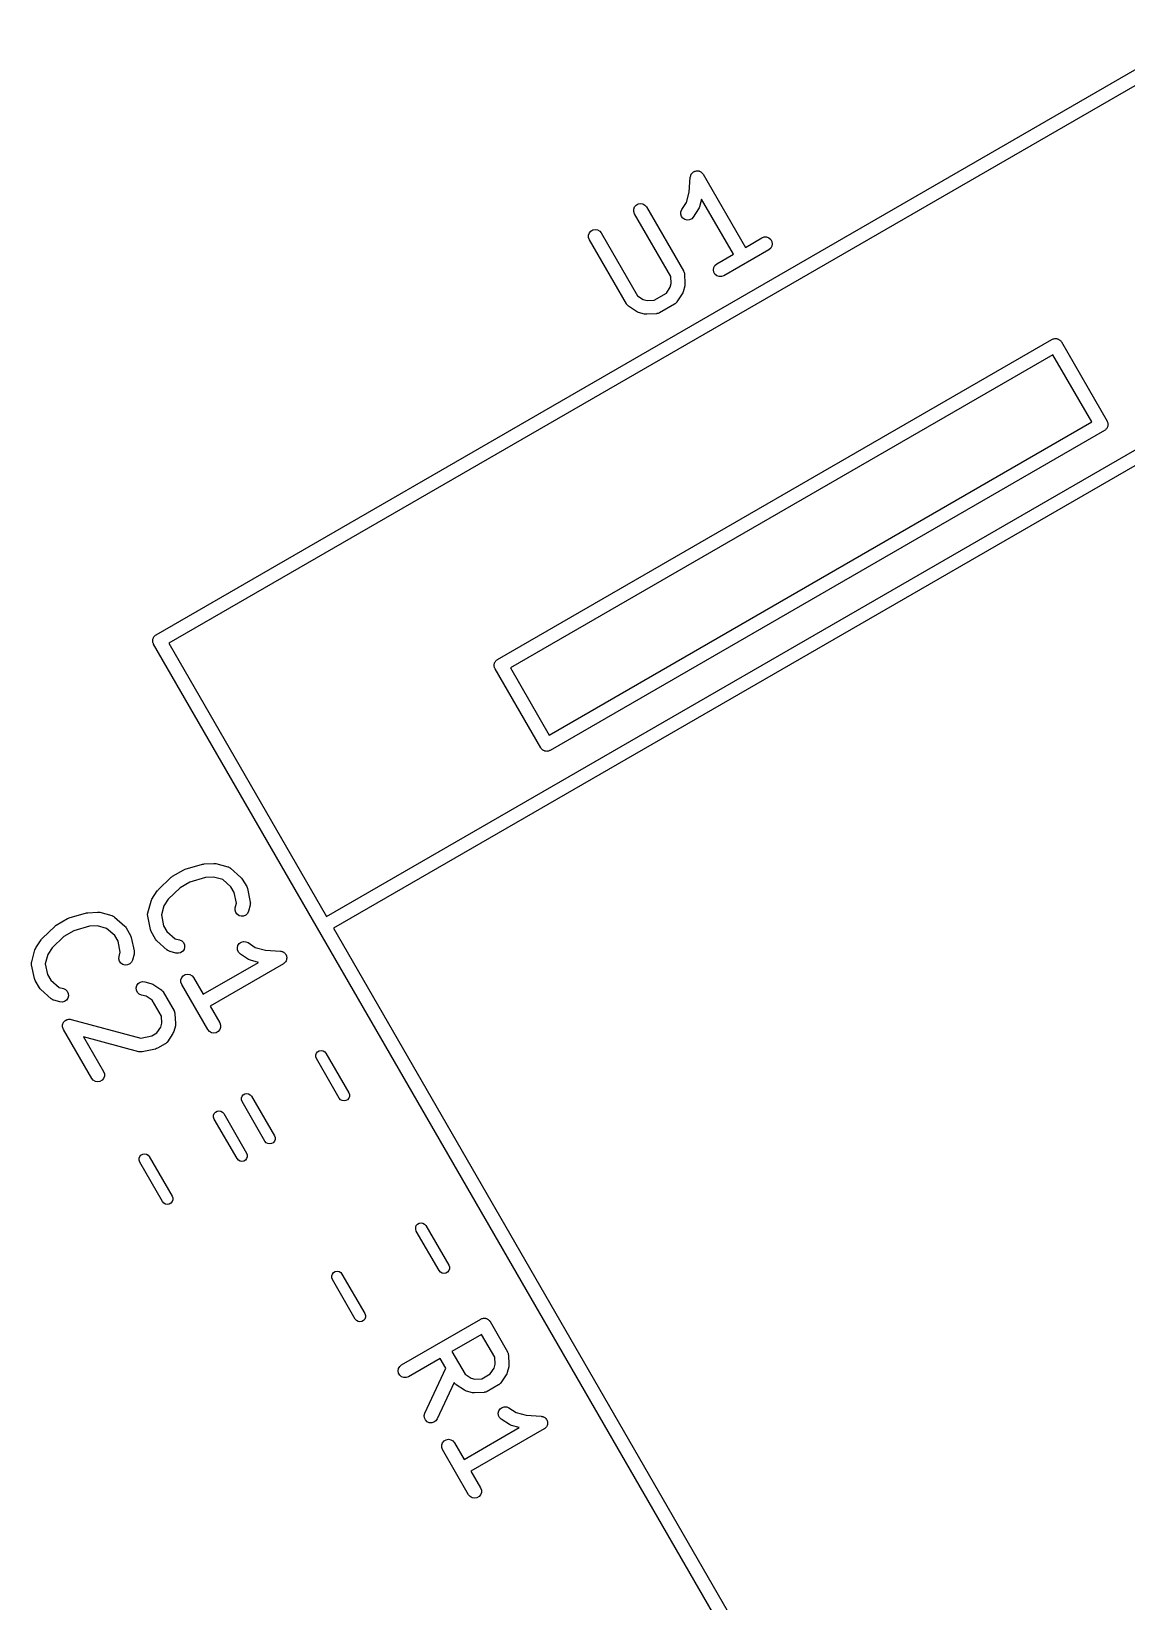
# Model space of a CAD drawing. Extents: x 83.4 to 168.1, y -157.3 to -85.4.
# Drawn here: x 114.28 to 126.26, y -102.57 to -85.39 of the extents above; entities that cross this region are included whole.
import ezdxf

# ---------------------------------------------------------------- set-up
doc = ezdxf.new("R2010")
doc.units = 0
doc.header["$MEASUREMENT"] = 0
doc.layers.add('BLACK', color=7, linetype='CONTINUOUS')

msp = doc.modelspace()

# ---------------------------------------------------------------- linework, layer by layer
at = {"layer": 'Black'}
for p, q in [((115.647, -91.9947), (127.079, -85.3947)), ((127.089, -85.5621), (115.787, -92.0871)), ((121.478, -87.1532), (121.489, -86.9893)), ((121.489, -86.9893), (121.49, -86.9852)), ((121.49, -86.9811), (121.493, -86.9727)), ((121.49, -86.9852), (121.49, -86.9811)), ((121.493, -86.9727), (121.495, -86.964)), ((121.495, -86.964), (121.497, -86.9605)), ((121.497, -86.9605), (121.499, -86.9566)), ((121.499, -86.9566), (121.504, -86.9497)), ((121.504, -86.9497), (121.509, -86.9423)), ((121.509, -86.9423), (121.513, -86.9398)), ((121.513, -86.9398), (121.515, -86.9366)), ((121.515, -86.9366), (121.523, -86.9322)), ((121.523, -86.9322), (121.53, -86.9269)), ((121.53, -86.9269), (121.534, -86.9257)), ((121.534, -86.9257), (121.538, -86.9236)), ((121.538, -86.9236), (121.547, -86.9221)), ((121.547, -86.9221), (121.555, -86.9195)), ((121.555, -86.9195), (121.559, -86.9198)), ((121.559, -86.9198), (121.564, -86.9191)), ((121.564, -86.9191), (121.572, -86.9206)), ((121.572, -86.9206), (121.581, -86.9212)), ((121.581, -86.9212), (121.585, -86.9229)), ((121.585, -86.9229), (121.589, -86.9236)), ((121.589, -86.9236), (121.597, -86.9281)), ((121.597, -86.9281), (121.605, -86.9317)), ((121.605, -86.9317), (121.608, -86.9346)), ((121.608, -86.9346), (121.612, -86.9366)), ((121.612, -86.9366), (121.617, -86.9435)), ((121.617, -86.9435), (121.624, -86.9497)), ((121.624, -86.9497), (121.626, -86.9534)), ((121.626, -86.9534), (121.628, -86.9566)), ((121.628, -86.9566), (122.091, -87.7577)), ((121.448, -87.2644), (121.478, -87.1532)), ((121.613, -87.2296), (121.59, -87.3149)), ((121.961, -87.8327), (121.613, -87.2296)), ((120.871, -87.3382), (120.88, -87.3137)), ((120.871, -87.3643), (120.871, -87.3382)), ((120.88, -87.3887), (120.871, -87.3643)), ((120.88, -87.3137), (120.897, -87.2938)), ((121.276, -88.0745), (120.88, -87.3887)), ((120.897, -87.2938), (120.919, -87.2808)), ((120.919, -87.2808), (120.945, -87.2762)), ((120.945, -87.2762), (120.971, -87.2808)), ((120.971, -87.2808), (120.993, -87.2938)), ((120.993, -87.2938), (121.01, -87.3137)), ((121.01, -87.3137), (121.415, -88.0148)), ((121.384, -87.393), (121.386, -87.367)), ((121.392, -87.4179), (121.384, -87.393)), ((121.386, -87.367), (121.396, -87.3431)), ((121.396, -87.3431), (121.448, -87.2644)), ((121.58, -87.3368), (121.522, -87.4257)), ((121.585, -87.3258), (121.58, -87.3368)), ((121.59, -87.3149), (121.585, -87.3258)), ((120.385, -87.5994), (120.402, -87.5795)), ((120.402, -87.5795), (120.424, -87.5665)), ((120.424, -87.5665), (120.45, -87.5619)), ((120.45, -87.5619), (120.476, -87.5665)), ((120.476, -87.5665), (120.498, -87.5795)), ((120.498, -87.5795), (120.515, -87.5994)), ((121.407, -87.4388), (121.392, -87.4179)), ((121.429, -87.4532), (121.407, -87.4388)), ((121.454, -87.4592), (121.429, -87.4532)), ((121.48, -87.4563), (121.454, -87.4592)), ((121.504, -87.4446), (121.48, -87.4563)), ((121.522, -87.4257), (121.504, -87.4446)), ((120.376, -87.6239), (120.385, -87.5994)), ((120.376, -87.65), (120.376, -87.6239)), ((120.385, -87.6744), (120.376, -87.65)), ((120.79, -88.3755), (120.385, -87.6744)), ((120.515, -87.5994), (120.911, -88.2852)), ((122.091, -87.7577), (122.273, -87.6523)), ((122.273, -87.6523), (122.298, -87.6434)), ((122.298, -87.6434), (122.324, -87.6434)), ((122.324, -87.6434), (122.348, -87.6523)), ((122.348, -87.6523), (122.368, -87.669)), ((122.368, -87.669), (122.381, -87.6916)), ((122.381, -87.7429), (122.368, -87.7655)), ((122.381, -87.6916), (122.386, -87.7173)), ((122.386, -87.7173), (122.381, -87.7429)), ((121.779, -87.938), (121.961, -87.8327)), ((122.348, -87.7822), (121.854, -88.0679)), ((122.368, -87.7655), (122.348, -87.7822)), ((121.28, -88.1509), (121.276, -88.0745)), ((121.415, -88.0148), (121.416, -88.0189)), ((121.416, -88.0189), (121.419, -88.0225)), ((121.419, -88.0225), (121.421, -88.031)), ((121.421, -88.031), (121.424, -88.0393)), ((121.424, -88.0393), (121.424, -88.0436)), ((121.424, -88.0436), (121.425, -88.0478)), ((121.425, -88.0478), (121.431, -88.1541)), ((121.741, -88.003), (121.746, -87.9773)), ((121.746, -88.0286), (121.741, -88.003)), ((121.746, -87.9773), (121.759, -87.9548)), ((121.759, -88.0512), (121.746, -88.0286)), ((121.759, -87.9548), (121.779, -87.938)), ((121.779, -88.0679), (121.759, -88.0512)), ((121.803, -88.0768), (121.779, -88.0679)), ((121.829, -88.0768), (121.803, -88.0768)), ((121.854, -88.0679), (121.829, -88.0768)), ((121.093, -88.3339), (121.227, -88.2564)), ((121.227, -88.2564), (121.269, -88.1925)), ((121.269, -88.1925), (121.28, -88.1509)), ((121.401, -88.265), (121.343, -88.3538)), ((121.406, -88.2539), (121.401, -88.265)), ((121.411, -88.243), (121.406, -88.2539)), ((121.429, -88.178), (121.411, -88.243)), ((121.43, -88.166), (121.429, -88.178)), ((121.431, -88.1541), (121.43, -88.166)), ((120.793, -88.3788), (120.79, -88.3755)), ((120.795, -88.3827), (120.793, -88.3788)), ((120.801, -88.3887), (120.795, -88.3827)), ((120.807, -88.3955), (120.801, -88.3887)), ((120.81, -88.3976), (120.807, -88.3955)), ((120.813, -88.4006), (120.81, -88.3976)), ((120.902, -88.4593), (120.813, -88.4006)), ((120.911, -88.2852), (120.975, -88.3274)), ((120.975, -88.3274), (121.016, -88.3385)), ((121.016, -88.3385), (121.093, -88.3339)), ((121.317, -88.3774), (121.153, -88.4727)), ((121.321, -88.3747), (121.317, -88.3774)), ((121.325, -88.3727), (121.321, -88.3747)), ((121.331, -88.3664), (121.325, -88.3727)), ((121.337, -88.3607), (121.331, -88.3664)), ((121.34, -88.357), (121.337, -88.3607)), ((121.343, -88.3538), (121.34, -88.357)), ((117.512, -95.0749), (128.814, -88.5499)), ((120.913, -88.4641), (120.902, -88.4593)), ((120.924, -88.4691), (120.913, -88.4641)), ((120.989, -88.4866), (120.924, -88.4691)), ((121.001, -88.4876), (120.989, -88.4866)), ((121.013, -88.489), (121.001, -88.4876)), ((121.12, -88.4826), (121.013, -88.489)), ((121.124, -88.4816), (121.12, -88.4826)), ((121.128, -88.4816), (121.124, -88.4816)), ((121.136, -88.4786), (121.128, -88.4816)), ((121.145, -88.4765), (121.136, -88.4786)), ((121.148, -88.4742), (121.145, -88.4765)), ((121.153, -88.4727), (121.148, -88.4742)), ((128.889, -88.6798), (117.587, -95.2048)), ((119.382, -92.2634), (125.444, -88.7634)), ((125.444, -88.7634), (125.45, -88.7611)), ((125.45, -88.7611), (125.456, -88.7578)), ((125.456, -88.7578), (125.463, -88.7567)), ((125.463, -88.7567), (125.475, -88.7545)), ((125.475, -88.7545), (125.482, -88.7533)), ((125.482, -88.7533), (125.488, -88.7545)), ((125.488, -88.7545), (125.495, -88.7545)), ((125.495, -88.7545), (125.501, -88.7567)), ((125.501, -88.7567), (125.507, -88.7578)), ((125.507, -88.7578), (125.513, -88.7611)), ((125.513, -88.7611), (125.519, -88.7634)), ((125.519, -88.7634), (125.524, -88.7676)), ((125.524, -88.7676), (125.53, -88.7709)), ((125.53, -88.7709), (125.534, -88.7759)), ((125.534, -88.7759), (125.539, -88.7801)), ((125.539, -88.7801), (125.543, -88.7858)), ((125.543, -88.7858), (125.547, -88.7908)), ((125.547, -88.7908), (126.047, -89.6568)), ((125.454, -88.9308), (119.522, -92.3558)), ((125.879, -89.6669), (125.454, -88.9308)), ((119.947, -93.0919), (125.879, -89.6669)), ((126.019, -89.7593), (119.957, -93.2593)), ((126.024, -89.7551), (126.019, -89.7593)), ((126.03, -89.7518), (126.024, -89.7551)), ((126.034, -89.7468), (126.03, -89.7518)), ((126.039, -89.7426), (126.034, -89.7468)), ((126.043, -89.7369), (126.039, -89.7426)), ((126.047, -89.7318), (126.043, -89.7369)), ((126.047, -89.6568), (126.049, -89.663)), ((126.049, -89.7257), (126.047, -89.7318)), ((126.049, -89.663), (126.052, -89.6687)), ((126.052, -89.72), (126.049, -89.7257)), ((126.052, -89.6687), (126.053, -89.6752)), ((126.053, -89.7135), (126.052, -89.72)), ((126.053, -89.6752), (126.056, -89.6813)), ((126.056, -89.7074), (126.053, -89.7135)), ((126.056, -89.6813), (126.056, -89.6879)), ((126.056, -89.6879), (126.057, -89.6943)), ((126.057, -89.6943), (126.056, -89.7008)), ((126.056, -89.7008), (126.056, -89.7074)), ((115.61, -92.0597), (115.611, -92.0532)), ((115.611, -92.0466), (115.613, -92.0405)), ((115.611, -92.0532), (115.611, -92.0466)), ((115.613, -92.0405), (115.614, -92.034)), ((115.614, -92.034), (115.618, -92.0283)), ((115.618, -92.0283), (115.62, -92.0222)), ((115.62, -92.0222), (115.624, -92.0171)), ((115.624, -92.0171), (115.627, -92.0115)), ((115.627, -92.0115), (115.632, -92.0072)), ((115.632, -92.0072), (115.637, -92.0022)), ((115.637, -92.0022), (115.642, -91.9989)), ((115.642, -91.9989), (115.647, -91.9947)), ((115.611, -92.0661), (115.61, -92.0597)), ((115.611, -92.0727), (115.611, -92.0661)), ((115.613, -92.0789), (115.611, -92.0727)), ((115.614, -92.0853), (115.613, -92.0789)), ((115.618, -92.091), (115.614, -92.0853)), ((115.62, -92.0972), (115.618, -92.091)), ((123.17, -105.174), (115.62, -92.0972)), ((115.787, -92.0871), (117.512, -95.0749)), ((119.345, -92.3283), (119.346, -92.3219)), ((119.346, -92.3348), (119.345, -92.3283)), ((119.346, -92.3153), (119.348, -92.3091)), ((119.346, -92.3219), (119.346, -92.3153)), ((119.346, -92.3413), (119.346, -92.3348)), ((119.348, -92.3475), (119.346, -92.3413)), ((119.348, -92.3091), (119.349, -92.3027)), ((119.349, -92.354), (119.348, -92.3475)), ((119.349, -92.3027), (119.352, -92.297)), ((119.352, -92.3597), (119.349, -92.354)), ((119.352, -92.297), (119.355, -92.2908)), ((119.355, -92.3658), (119.352, -92.3597)), ((119.355, -92.2908), (119.359, -92.2858)), ((119.855, -93.2318), (119.355, -92.3658)), ((119.359, -92.2858), (119.362, -92.2801)), ((119.362, -92.2801), (119.367, -92.2759)), ((119.367, -92.2759), (119.371, -92.2709)), ((119.371, -92.2709), (119.377, -92.2676)), ((119.377, -92.2676), (119.382, -92.2634)), ((119.522, -92.3558), (119.947, -93.0919)), ((119.859, -93.2369), (119.855, -93.2318)), ((119.862, -93.2426), (119.859, -93.2369)), ((119.867, -93.2468), (119.862, -93.2426)), ((119.871, -93.2518), (119.867, -93.2468)), ((119.877, -93.2551), (119.871, -93.2518)), ((119.882, -93.2593), (119.877, -93.2551)), ((119.888, -93.2615), (119.882, -93.2593)), ((119.894, -93.2648), (119.888, -93.2615)), ((119.9, -93.266), (119.894, -93.2648)), ((119.907, -93.2682), (119.9, -93.266)), ((119.913, -93.2682), (119.907, -93.2682)), ((119.92, -93.2693), (119.913, -93.2682)), ((119.926, -93.2682), (119.92, -93.2693)), ((119.933, -93.2682), (119.926, -93.2682)), ((119.939, -93.266), (119.933, -93.2682)), ((119.945, -93.2648), (119.939, -93.266)), ((119.951, -93.2615), (119.945, -93.2648)), ((119.957, -93.2593), (119.951, -93.2615)), ((115.826, -94.6358), (115.95, -94.5644)), ((115.95, -94.5644), (115.959, -94.5612)), ((115.959, -94.5612), (115.967, -94.5572)), ((115.967, -94.5572), (116.156, -94.5032)), ((116.156, -94.5032), (116.164, -94.5024)), ((116.164, -94.5024), (116.172, -94.5004)), ((116.172, -94.5004), (116.278, -94.4941)), ((116.278, -94.4941), (116.29, -94.4954)), ((116.29, -94.4954), (116.302, -94.4965)), ((116.302, -94.4965), (116.432, -94.5313)), ((116.432, -94.5313), (116.436, -94.5332)), ((116.436, -94.5332), (116.44, -94.534)), ((116.44, -94.534), (116.448, -94.5386)), ((116.448, -94.5386), (116.456, -94.5424)), ((116.456, -94.5424), (116.459, -94.5454)), ((116.459, -94.5454), (116.462, -94.5477)), ((116.462, -94.5477), (116.575, -94.6476)), ((115.601, -94.8848), (115.66, -94.7959)), ((115.66, -94.7959), (115.666, -94.7899)), ((115.666, -94.7899), (115.671, -94.7833)), ((115.671, -94.7833), (115.812, -94.6468)), ((115.909, -94.7611), (115.781, -94.8854)), ((115.812, -94.6468), (115.819, -94.6417)), ((115.819, -94.6417), (115.826, -94.6358)), ((116.017, -94.6989), (115.909, -94.7611)), ((116.189, -94.6497), (116.017, -94.6989)), ((116.275, -94.6445), (116.189, -94.6497)), ((116.376, -94.6717), (116.275, -94.6445)), ((116.466, -94.7517), (116.376, -94.6717)), ((116.502, -94.8131), (116.466, -94.7517)), ((116.575, -94.6476), (116.583, -94.657)), ((116.583, -94.657), (116.59, -94.6662)), ((116.59, -94.6662), (116.638, -94.7487)), ((116.638, -94.7487), (116.642, -94.76)), ((116.642, -94.76), (116.646, -94.7711)), ((116.646, -94.7711), (116.677, -94.9187)), ((115.557, -95.0368), (115.592, -94.9067)), ((115.592, -94.9067), (115.597, -94.8958)), ((115.597, -94.8958), (115.601, -94.8848)), ((115.733, -94.9572), (115.706, -95.0585)), ((115.781, -94.8854), (115.733, -94.9572)), ((116.526, -94.9314), (116.502, -94.8131)), ((116.513, -94.9793), (116.526, -94.9314)), ((116.676, -94.9531), (116.658, -95.0182)), ((116.677, -94.9447), (116.676, -94.9488)), ((116.676, -94.9488), (116.676, -94.9531)), ((116.677, -94.9187), (116.677, -94.923)), ((116.677, -94.923), (116.678, -94.9272)), ((116.678, -94.9272), (116.677, -94.9359)), ((116.677, -94.9359), (116.677, -94.9447)), ((114.556, -95.1692), (114.68, -95.0978)), ((114.68, -95.0978), (114.689, -95.0946)), ((114.689, -95.0946), (114.697, -95.0906)), ((114.697, -95.0906), (114.886, -95.0366)), ((114.886, -95.0366), (114.894, -95.0358)), ((114.894, -95.0358), (114.902, -95.0338)), ((114.902, -95.0338), (115.008, -95.0275)), ((115.008, -95.0275), (115.02, -95.0288)), ((115.02, -95.0288), (115.032, -95.0299)), ((115.032, -95.0299), (115.162, -95.0647)), ((115.162, -95.0647), (115.166, -95.0666)), ((115.166, -95.0666), (115.17, -95.0674)), ((115.17, -95.0674), (115.178, -95.072)), ((115.178, -95.072), (115.186, -95.0758)), ((115.186, -95.0758), (115.189, -95.0788)), ((115.189, -95.0788), (115.192, -95.0811)), ((115.192, -95.0811), (115.305, -95.181)), ((115.554, -95.0627), (115.555, -95.054)), ((115.556, -95.0669), (115.554, -95.0627)), ((115.555, -95.0452), (115.556, -95.0411)), ((115.555, -95.054), (115.555, -95.0452)), ((115.556, -95.0411), (115.557, -95.0368)), ((115.556, -95.0712), (115.556, -95.0669)), ((115.586, -95.2187), (115.556, -95.0712)), ((115.706, -95.0585), (115.73, -95.1767)), ((116.511, -95.0053), (116.513, -94.9793)), ((116.518, -95.0305), (116.511, -95.0053)), ((116.533, -95.0518), (116.518, -95.0305)), ((116.554, -95.0667), (116.533, -95.0518)), ((116.579, -95.0735), (116.554, -95.0667)), ((116.605, -95.0712), (116.579, -95.0735)), ((116.629, -95.0602), (116.605, -95.0712)), ((116.647, -95.0418), (116.629, -95.0602)), ((116.658, -95.0182), (116.647, -95.0418)), ((114.396, -95.3233), (114.401, -95.3167)), ((114.401, -95.3167), (114.542, -95.1802)), ((114.639, -95.2945), (114.511, -95.4188)), ((114.542, -95.1802), (114.549, -95.1751)), ((114.549, -95.1751), (114.556, -95.1692)), ((114.747, -95.2323), (114.639, -95.2945)), ((114.919, -95.1831), (114.747, -95.2323)), ((115.005, -95.1779), (114.919, -95.1831)), ((115.106, -95.2051), (115.005, -95.1779)), ((115.196, -95.2851), (115.106, -95.2051)), ((115.232, -95.3465), (115.196, -95.2851)), ((115.305, -95.181), (115.313, -95.1904)), ((115.313, -95.1904), (115.32, -95.1996)), ((115.32, -95.1996), (115.368, -95.2821)), ((115.368, -95.2821), (115.372, -95.2934)), ((115.372, -95.2934), (115.376, -95.3045)), ((115.376, -95.3045), (115.407, -95.4521)), ((115.59, -95.2299), (115.586, -95.2187)), ((115.594, -95.2412), (115.59, -95.2299)), ((115.642, -95.3237), (115.594, -95.2412)), ((115.73, -95.1767), (115.766, -95.2381)), ((115.766, -95.2381), (115.856, -95.3182)), ((117.587, -95.2048), (123.262, -105.034)), ((114.287, -95.5702), (114.322, -95.4401)), ((114.322, -95.4401), (114.327, -95.4292)), ((114.327, -95.4292), (114.331, -95.4182)), ((114.331, -95.4182), (114.39, -95.3293)), ((114.39, -95.3293), (114.396, -95.3233)), ((114.511, -95.4188), (114.463, -95.4906)), ((115.256, -95.4648), (115.232, -95.3465)), ((115.243, -95.5127), (115.256, -95.4648)), ((115.406, -95.4865), (115.388, -95.5516)), ((115.407, -95.4781), (115.406, -95.4822)), ((115.406, -95.4822), (115.406, -95.4865)), ((115.407, -95.4521), (115.407, -95.4564)), ((115.407, -95.4564), (115.408, -95.4606)), ((115.408, -95.4606), (115.407, -95.4693)), ((115.407, -95.4693), (115.407, -95.4781)), ((115.65, -95.3329), (115.642, -95.3237)), ((115.657, -95.3423), (115.65, -95.3329)), ((115.77, -95.4422), (115.657, -95.3423)), ((115.774, -95.4445), (115.77, -95.4422)), ((115.777, -95.4475), (115.774, -95.4445)), ((115.785, -95.4512), (115.777, -95.4475)), ((115.792, -95.4558), (115.785, -95.4512)), ((115.796, -95.4567), (115.792, -95.4558)), ((115.8, -95.4585), (115.796, -95.4567)), ((115.865, -95.476), (115.8, -95.4585)), ((115.856, -95.3182), (115.904, -95.3311)), ((115.891, -95.4782), (115.865, -95.476)), ((115.916, -95.4715), (115.891, -95.4782)), ((115.904, -95.3311), (115.928, -95.3421)), ((115.938, -95.4566), (115.916, -95.4715)), ((115.928, -95.3421), (115.946, -95.3605)), ((115.953, -95.4352), (115.938, -95.4566)), ((115.946, -95.3605), (115.957, -95.3841)), ((115.959, -95.4101), (115.953, -95.4352)), ((115.957, -95.3841), (115.959, -95.4101)), ((116.536, -95.4194), (116.542, -95.3941)), ((116.539, -95.4453), (116.536, -95.4194)), ((116.551, -95.4686), (116.539, -95.4453)), ((116.542, -95.3941), (116.557, -95.3723)), ((116.57, -95.4865), (116.551, -95.4686)), ((116.557, -95.3723), (116.578, -95.3568)), ((116.659, -95.5452), (116.57, -95.4865)), ((116.578, -95.3568), (116.603, -95.3494)), ((116.603, -95.3494), (116.629, -95.351)), ((116.629, -95.351), (116.653, -95.3613)), ((116.653, -95.3613), (116.731, -95.4133)), ((116.731, -95.4133), (116.842, -95.4431)), ((116.842, -95.4431), (117.006, -95.4536)), ((117.006, -95.4536), (117.01, -95.4546)), ((117.01, -95.4546), (117.015, -95.4546)), ((117.015, -95.4546), (117.023, -95.4577)), ((117.023, -95.4577), (117.032, -95.4598)), ((117.032, -95.4598), (117.035, -95.4621)), ((117.035, -95.4621), (117.039, -95.4635)), ((117.039, -95.4635), (117.046, -95.4693)), ((117.046, -95.4693), (117.053, -95.4743)), ((117.053, -95.4743), (117.056, -95.4776)), ((117.056, -95.4776), (117.059, -95.4803)), ((117.059, -95.4803), (117.063, -95.488)), ((117.063, -95.488), (117.069, -95.4952)), ((114.284, -95.5961), (114.285, -95.5874)), ((114.286, -95.6003), (114.284, -95.5961)), ((114.285, -95.5786), (114.286, -95.5745)), ((114.285, -95.5874), (114.285, -95.5786)), ((114.286, -95.5745), (114.287, -95.5702)), ((114.286, -95.6046), (114.286, -95.6003)), ((114.316, -95.7521), (114.286, -95.6046)), ((114.463, -95.4906), (114.436, -95.5919)), ((114.436, -95.5919), (114.46, -95.7101)), ((115.241, -95.5387), (115.243, -95.5127)), ((115.248, -95.5639), (115.241, -95.5387)), ((115.263, -95.5852), (115.248, -95.5639)), ((115.284, -95.6001), (115.263, -95.5852)), ((115.309, -95.6069), (115.284, -95.6001)), ((115.335, -95.6046), (115.309, -95.6069)), ((115.359, -95.5936), (115.335, -95.6046)), ((115.377, -95.5752), (115.359, -95.5936)), ((115.388, -95.5516), (115.377, -95.5752)), ((116.163, -95.926), (116.766, -95.5779)), ((117.039, -95.5934), (116.238, -96.0559)), ((116.67, -95.55), (116.659, -95.5452)), ((116.681, -95.555), (116.67, -95.55)), ((116.766, -95.5779), (116.681, -95.555)), ((117.042, -95.5908), (117.039, -95.5934)), ((117.046, -95.5889), (117.042, -95.5908)), ((117.052, -95.5825), (117.046, -95.5889)), ((117.059, -95.5767), (117.052, -95.5825)), ((117.061, -95.5731), (117.059, -95.5767)), ((117.064, -95.5701), (117.061, -95.5731)), ((117.068, -95.5619), (117.064, -95.5701)), ((117.072, -95.5541), (117.068, -95.5619)), ((117.069, -95.4952), (117.07, -95.4992)), ((117.07, -95.4992), (117.072, -95.5028)), ((117.072, -95.5028), (117.074, -95.5117)), ((117.073, -95.55), (117.072, -95.5541)), ((117.074, -95.5462), (117.073, -95.55)), ((117.074, -95.5117), (117.076, -95.5202)), ((117.075, -95.5373), (117.074, -95.5462)), ((117.077, -95.5285), (117.075, -95.5373)), ((117.076, -95.5202), (117.076, -95.5244)), ((117.076, -95.5244), (117.077, -95.5285)), ((114.32, -95.7633), (114.316, -95.7521)), ((114.324, -95.7746), (114.32, -95.7633)), ((114.372, -95.8571), (114.324, -95.7746)), ((114.46, -95.7101), (114.496, -95.7715)), ((114.496, -95.7715), (114.586, -95.8516)), ((115.431, -95.8555), (115.438, -95.8304)), ((115.438, -95.8304), (115.453, -95.809)), ((115.453, -95.809), (115.475, -95.7941)), ((115.475, -95.7941), (115.5, -95.7874)), ((115.5, -95.7874), (115.526, -95.7896)), ((115.526, -95.7896), (115.591, -95.8071)), ((115.591, -95.8071), (115.602, -95.8121)), ((115.602, -95.8121), (115.613, -95.8169)), ((115.613, -95.8169), (115.701, -95.8756)), ((115.919, -95.768), (115.928, -95.7436)), ((115.919, -95.7941), (115.919, -95.768)), ((115.928, -95.8186), (115.919, -95.7941)), ((115.928, -95.7436), (115.944, -95.7236)), ((116.213, -96.3134), (115.928, -95.8186)), ((115.944, -95.7236), (115.967, -95.7106)), ((115.967, -95.7106), (115.993, -95.7061)), ((115.993, -95.7061), (116.018, -95.7106)), ((116.018, -95.7106), (116.041, -95.7236)), ((116.041, -95.7236), (116.058, -95.7436)), ((116.058, -95.7436), (116.163, -95.926)), ((114.38, -95.8663), (114.372, -95.8571)), ((114.387, -95.8757), (114.38, -95.8663)), ((114.5, -95.9756), (114.387, -95.8757)), ((114.504, -95.9779), (114.5, -95.9756)), ((114.507, -95.9809), (114.504, -95.9779)), ((114.515, -95.9846), (114.507, -95.9809)), ((114.522, -95.9892), (114.515, -95.9846)), ((114.526, -95.9901), (114.522, -95.9892)), ((114.53, -95.9919), (114.526, -95.9901)), ((114.595, -96.0094), (114.53, -95.9919)), ((114.586, -95.8516), (114.634, -95.8645)), ((114.634, -95.8645), (114.658, -95.8755)), ((114.668, -95.99), (114.646, -96.0049)), ((114.658, -95.8755), (114.676, -95.8939)), ((114.683, -95.9686), (114.668, -95.99)), ((114.676, -95.8939), (114.687, -95.9175)), ((114.689, -95.9435), (114.683, -95.9686)), ((114.687, -95.9175), (114.689, -95.9435)), ((115.434, -95.8815), (115.431, -95.8555)), ((115.445, -95.9051), (115.434, -95.8815)), ((115.463, -95.9235), (115.445, -95.9051)), ((115.487, -95.9345), (115.463, -95.9235)), ((115.54, -95.9488), (115.487, -95.9345)), ((115.604, -95.991), (115.54, -95.9488)), ((115.705, -96.1665), (115.604, -95.991)), ((115.701, -95.8756), (115.705, -95.8786)), ((115.705, -95.8786), (115.708, -95.8807)), ((115.708, -95.8807), (115.714, -95.8874)), ((115.714, -95.8874), (115.72, -95.8935)), ((115.72, -95.8935), (115.722, -95.8974)), ((115.722, -95.8974), (115.725, -95.9007)), ((115.725, -95.9007), (115.844, -96.1069)), ((114.621, -96.0116), (114.595, -96.0094)), ((114.646, -96.0049), (114.621, -96.0116)), ((115.71, -96.243), (115.705, -96.1665)), ((115.844, -96.1069), (115.846, -96.1109)), ((115.846, -96.1109), (115.848, -96.1145)), ((115.848, -96.1145), (115.85, -96.1231)), ((115.85, -96.1231), (115.853, -96.1313)), ((115.853, -96.1313), (115.853, -96.1357)), ((115.853, -96.1357), (115.854, -96.1399)), ((115.854, -96.1399), (115.86, -96.2462)), ((116.238, -96.0559), (116.343, -96.2384)), ((114.624, -96.2667), (114.625, -96.2635)), ((114.625, -96.2764), (114.624, -96.2667)), ((114.625, -96.2602), (114.628, -96.251)), ((114.625, -96.2635), (114.625, -96.2602)), ((114.625, -96.2862), (114.625, -96.2764)), ((114.626, -96.2893), (114.625, -96.2862)), ((114.626, -96.2926), (114.626, -96.2893)), ((114.631, -96.3015), (114.626, -96.2926)), ((114.628, -96.251), (114.631, -96.2415)), ((114.631, -96.2415), (114.633, -96.2388)), ((114.634, -96.3107), (114.631, -96.3015)), ((114.633, -96.2388), (114.634, -96.2357)), ((114.634, -96.2357), (114.64, -96.2282)), ((114.943, -96.8468), (114.634, -96.3107)), ((114.64, -96.2282), (114.646, -96.2202)), ((114.646, -96.2202), (114.649, -96.2183)), ((114.649, -96.2183), (114.651, -96.2158)), ((114.651, -96.2158), (114.659, -96.2109)), ((114.659, -96.2109), (114.667, -96.2052)), ((114.667, -96.2052), (114.67, -96.2044)), ((114.67, -96.2044), (114.673, -96.2027)), ((114.673, -96.2027), (114.683, -96.201)), ((114.683, -96.201), (114.692, -96.1985)), ((114.692, -96.1985), (114.696, -96.1988)), ((114.696, -96.1988), (114.699, -96.1982)), ((114.699, -96.1982), (114.709, -96.1999)), ((114.709, -96.1999), (114.718, -96.2008)), ((114.718, -96.2008), (115.482, -96.4053)), ((115.657, -96.3485), (115.699, -96.2845)), ((115.699, -96.2845), (115.71, -96.243)), ((115.835, -96.346), (115.831, -96.357)), ((115.841, -96.3351), (115.835, -96.346)), ((115.858, -96.2701), (115.841, -96.3351)), ((115.859, -96.2581), (115.858, -96.2701)), ((115.86, -96.2462), (115.859, -96.2581)), ((116.23, -96.3334), (116.213, -96.3134)), ((116.253, -96.3464), (116.23, -96.3334)), ((116.278, -96.3509), (116.253, -96.3464)), ((116.304, -96.3464), (116.278, -96.3509)), ((116.327, -96.3334), (116.304, -96.3464)), ((116.343, -96.3134), (116.327, -96.3334)), ((116.343, -96.2384), (116.352, -96.2629)), ((116.352, -96.2889), (116.343, -96.3134)), ((116.352, -96.2629), (116.352, -96.2889)), ((115.46, -96.5548), (114.854, -96.3925)), ((114.854, -96.3925), (115.073, -96.7718)), ((115.482, -96.4053), (115.6, -96.3811)), ((115.6, -96.3811), (115.657, -96.3485)), ((115.664, -96.5171), (115.653, -96.5212)), ((115.747, -96.4695), (115.664, -96.5171)), ((115.75, -96.4667), (115.747, -96.4695)), ((115.754, -96.4648), (115.75, -96.4667)), ((115.76, -96.4584), (115.754, -96.4648)), ((115.767, -96.4528), (115.76, -96.4584)), ((115.769, -96.449), (115.767, -96.4528)), ((115.772, -96.4459), (115.769, -96.449)), ((115.831, -96.357), (115.772, -96.4459)), ((115.464, -96.5552), (115.46, -96.5548)), ((115.468, -96.5566), (115.464, -96.5552)), ((115.477, -96.5563), (115.468, -96.5566)), ((115.486, -96.5571), (115.477, -96.5563)), ((115.49, -96.556), (115.486, -96.5571)), ((115.494, -96.5558), (115.49, -96.556)), ((115.642, -96.5257), (115.494, -96.5558)), ((115.653, -96.5212), (115.642, -96.5257)), ((117.394, -96.59), (117.401, -96.5705)), ((117.394, -96.6109), (117.394, -96.59)), ((117.401, -96.6305), (117.394, -96.6109)), ((117.401, -96.5705), (117.414, -96.5545)), ((117.651, -97.0635), (117.401, -96.6305)), ((117.414, -96.5545), (117.432, -96.5441)), ((117.432, -96.5441), (117.453, -96.5405)), ((117.453, -96.5405), (117.473, -96.5441)), ((117.473, -96.5441), (117.491, -96.5545)), ((117.491, -96.5545), (117.505, -96.5705)), ((117.505, -96.5705), (117.755, -97.0035)), ((114.96, -96.8668), (114.943, -96.8468)), ((115.073, -96.8468), (115.057, -96.8668)), ((115.073, -96.7718), (115.082, -96.7963)), ((115.082, -96.8223), (115.073, -96.8468)), ((115.082, -96.7963), (115.082, -96.8223)), ((114.983, -96.8798), (114.96, -96.8668)), ((115.008, -96.8843), (114.983, -96.8798)), ((115.034, -96.8798), (115.008, -96.8843)), ((115.057, -96.8668), (115.034, -96.8798)), ((116.587, -97.0405), (116.6, -97.0245)), ((116.6, -97.0245), (116.618, -97.0141)), ((116.618, -97.0141), (116.639, -97.0105)), ((116.639, -97.0105), (116.659, -97.0141)), ((116.659, -97.0141), (116.677, -97.0245)), ((116.677, -97.0245), (116.691, -97.0405)), ((117.755, -97.0035), (117.762, -97.0231)), ((117.762, -97.0231), (117.762, -97.0439)), ((116.297, -97.2149), (116.315, -97.2045)), ((116.315, -97.2045), (116.335, -97.2009)), ((116.335, -97.2009), (116.356, -97.2045)), ((116.356, -97.2045), (116.374, -97.2149)), ((116.58, -97.06), (116.587, -97.0405)), ((116.58, -97.0809), (116.58, -97.06)), ((116.587, -97.1005), (116.58, -97.0809)), ((116.837, -97.5335), (116.587, -97.1005)), ((116.691, -97.0405), (116.941, -97.4735)), ((117.664, -97.0794), (117.651, -97.0635)), ((117.682, -97.0899), (117.664, -97.0794)), ((117.703, -97.0935), (117.682, -97.0899)), ((117.723, -97.0899), (117.703, -97.0935)), ((117.741, -97.0794), (117.723, -97.0899)), ((117.755, -97.0635), (117.741, -97.0794)), ((117.762, -97.0439), (117.755, -97.0635)), ((116.276, -97.2504), (116.283, -97.2309)), ((116.276, -97.2713), (116.276, -97.2504)), ((116.283, -97.2909), (116.276, -97.2713)), ((116.283, -97.2309), (116.297, -97.2149)), ((116.533, -97.7239), (116.283, -97.2909)), ((116.374, -97.2149), (116.387, -97.2309)), ((116.387, -97.2309), (116.637, -97.6639)), ((116.85, -97.5494), (116.837, -97.5335)), ((116.868, -97.5599), (116.85, -97.5494)), ((116.927, -97.5494), (116.909, -97.5599)), ((116.941, -97.5335), (116.927, -97.5494)), ((116.941, -97.4735), (116.948, -97.4931)), ((116.948, -97.5139), (116.941, -97.5335)), ((116.948, -97.4931), (116.948, -97.5139)), ((115.462, -97.7204), (115.469, -97.7009)), ((115.462, -97.7413), (115.462, -97.7204)), ((115.469, -97.7009), (115.482, -97.6849)), ((115.482, -97.6849), (115.501, -97.6745)), ((115.501, -97.6745), (115.521, -97.6709)), ((115.521, -97.6709), (115.542, -97.6745)), ((115.542, -97.6745), (115.56, -97.6849)), ((115.56, -97.6849), (115.573, -97.7009)), ((115.573, -97.7009), (115.823, -98.1339)), ((116.637, -97.6639), (116.644, -97.6835)), ((116.644, -97.7043), (116.637, -97.7239)), ((116.644, -97.6835), (116.644, -97.7043)), ((116.889, -97.5635), (116.868, -97.5599)), ((116.909, -97.5599), (116.889, -97.5635)), ((115.469, -97.7609), (115.462, -97.7413)), ((115.719, -98.1939), (115.469, -97.7609)), ((116.547, -97.7398), (116.533, -97.7239)), ((116.565, -97.7503), (116.547, -97.7398)), ((116.585, -97.7539), (116.565, -97.7503)), ((116.606, -97.7503), (116.585, -97.7539)), ((116.624, -97.7398), (116.606, -97.7503)), ((116.637, -97.7239), (116.624, -97.7398)), ((115.732, -98.2098), (115.719, -98.1939)), ((115.751, -98.2203), (115.732, -98.2098)), ((115.771, -98.2239), (115.751, -98.2203)), ((115.792, -98.2203), (115.771, -98.2239)), ((115.81, -98.2098), (115.792, -98.2203)), ((115.823, -98.1939), (115.81, -98.2098)), ((115.823, -98.1339), (115.83, -98.1535)), ((115.83, -98.1743), (115.823, -98.1939)), ((115.83, -98.1535), (115.83, -98.1743)), ((118.486, -98.4754), (118.493, -98.4559)), ((118.486, -98.4963), (118.486, -98.4754)), ((118.493, -98.5159), (118.486, -98.4963)), ((118.493, -98.4559), (118.507, -98.4399)), ((118.743, -98.9489), (118.493, -98.5159)), ((118.507, -98.4399), (118.525, -98.4295)), ((118.525, -98.4295), (118.545, -98.4259)), ((118.545, -98.4259), (118.566, -98.4295)), ((118.566, -98.4295), (118.584, -98.4399)), ((118.584, -98.4399), (118.597, -98.4559)), ((118.597, -98.4559), (118.847, -98.8889)), ((118.847, -98.8889), (118.854, -98.9085)), ((118.854, -98.9085), (118.854, -98.9293)), ((117.568, -99.0054), (117.575, -98.9859)), ((117.568, -99.0263), (117.568, -99.0054)), ((117.575, -99.0459), (117.568, -99.0263)), ((117.575, -98.9859), (117.589, -98.9699)), ((117.825, -99.4789), (117.575, -99.0459)), ((117.589, -98.9699), (117.607, -98.9595)), ((117.607, -98.9595), (117.627, -98.9559)), ((117.627, -98.9559), (117.648, -98.9595)), ((117.648, -98.9595), (117.666, -98.9699)), ((117.666, -98.9699), (117.679, -98.9859)), ((117.679, -98.9859), (117.929, -99.4189)), ((118.757, -98.9648), (118.743, -98.9489)), ((118.775, -98.9753), (118.757, -98.9648)), ((118.795, -98.9789), (118.775, -98.9753)), ((118.816, -98.9753), (118.795, -98.9789)), ((118.834, -98.9648), (118.816, -98.9753)), ((118.847, -98.9489), (118.834, -98.9648)), ((118.854, -98.9293), (118.847, -98.9489)), ((117.929, -99.4189), (117.936, -99.4385)), ((117.936, -99.4385), (117.936, -99.4593)), ((117.839, -99.4948), (117.825, -99.4789)), ((117.857, -99.5053), (117.839, -99.4948)), ((117.877, -99.5089), (117.857, -99.5053)), ((117.898, -99.5053), (117.877, -99.5089)), ((117.916, -99.4948), (117.898, -99.5053)), ((117.929, -99.4789), (117.916, -99.4948)), ((117.936, -99.4593), (117.929, -99.4789)), ((118.331, -99.9793), (119.197, -99.4793)), ((119.197, -99.4793), (119.203, -99.477)), ((119.203, -99.477), (119.209, -99.4738)), ((119.209, -99.4738), (119.215, -99.4726)), ((119.215, -99.4726), (119.228, -99.4704)), ((119.228, -99.4704), (119.234, -99.4692)), ((119.234, -99.4692), (119.241, -99.4704)), ((119.241, -99.4704), (119.248, -99.4704)), ((119.248, -99.4704), (119.254, -99.4726)), ((119.254, -99.4726), (119.26, -99.4738)), ((119.26, -99.4738), (119.266, -99.477)), ((119.266, -99.477), (119.272, -99.4793)), ((119.272, -99.4793), (119.277, -99.4835)), ((119.277, -99.4835), (119.283, -99.4868)), ((119.283, -99.4868), (119.287, -99.4918)), ((119.287, -99.4918), (119.292, -99.496)), ((119.292, -99.496), (119.295, -99.5017)), ((119.295, -99.5017), (119.299, -99.5067)), ((119.299, -99.5067), (119.49, -99.8367)), ((119.207, -99.6467), (118.883, -99.8336)), ((119.351, -99.8963), (119.207, -99.6467)), ((118.753, -99.9086), (118.406, -100.109)), ((118.815, -100.016), (118.753, -99.9086)), ((118.883, -99.8336), (119.027, -100.083)), ((119.356, -99.9728), (119.351, -99.8963)), ((119.49, -99.8367), (119.491, -99.8407)), ((119.491, -99.8407), (119.494, -99.8443)), ((119.494, -99.8443), (119.496, -99.8529)), ((119.496, -99.8529), (119.499, -99.8611)), ((119.499, -99.8611), (119.499, -99.8655)), ((119.499, -99.8655), (119.5, -99.8697)), ((119.5, -99.8697), (119.506, -99.976)), ((118.293, -100.044), (118.298, -100.019)), ((118.298, -100.07), (118.293, -100.044)), ((118.298, -100.019), (118.311, -99.996)), ((118.311, -100.092), (118.298, -100.07)), ((118.311, -99.996), (118.331, -99.9793)), ((118.331, -100.109), (118.311, -100.092)), ((118.355, -100.118), (118.331, -100.109)), ((118.381, -100.118), (118.355, -100.118)), ((118.406, -100.109), (118.381, -100.118)), ((118.586, -100.507), (118.815, -100.016)), ((119.027, -100.083), (119.091, -100.125)), ((119.091, -100.125), (119.133, -100.137)), ((119.209, -100.132), (119.302, -100.078)), ((119.302, -100.078), (119.345, -100.014)), ((119.345, -100.014), (119.356, -99.9728)), ((119.477, -100.087), (119.418, -100.176)), ((119.481, -100.076), (119.477, -100.087)), ((119.486, -100.065), (119.481, -100.076)), ((119.504, -99.9999), (119.486, -100.065)), ((119.505, -99.9879), (119.504, -99.9999)), ((119.506, -99.976), (119.505, -99.9879)), ((118.907, -100.174), (118.722, -100.571)), ((118.909, -100.177), (118.907, -100.174)), ((118.911, -100.181), (118.909, -100.177)), ((118.917, -100.187), (118.911, -100.181)), ((118.923, -100.194), (118.917, -100.187)), ((118.927, -100.196), (118.923, -100.194)), ((118.93, -100.199), (118.927, -100.196)), ((119.019, -100.257), (118.93, -100.199)), ((119.03, -100.262), (119.019, -100.257)), ((119.041, -100.267), (119.03, -100.262)), ((119.106, -100.285), (119.041, -100.267)), ((119.118, -100.286), (119.106, -100.285)), ((119.13, -100.287), (119.118, -100.286)), ((119.236, -100.281), (119.13, -100.287)), ((119.133, -100.137), (119.209, -100.132)), ((119.24, -100.28), (119.236, -100.281)), ((119.245, -100.28), (119.24, -100.28)), ((119.253, -100.277), (119.245, -100.28)), ((119.261, -100.275), (119.253, -100.277)), ((119.265, -100.272), (119.261, -100.275)), ((119.269, -100.271), (119.265, -100.272)), ((119.393, -100.199), (119.269, -100.271)), ((119.396, -100.197), (119.393, -100.199)), ((119.4, -100.195), (119.396, -100.197)), ((119.406, -100.188), (119.4, -100.195)), ((119.413, -100.183), (119.406, -100.188)), ((119.415, -100.179), (119.413, -100.183)), ((119.418, -100.176), (119.415, -100.179)), ((119.394, -100.482), (119.409, -100.46)), ((119.409, -100.46), (119.43, -100.445)), ((119.43, -100.445), (119.455, -100.437)), ((119.455, -100.437), (119.481, -100.439)), ((119.481, -100.439), (119.505, -100.449)), ((119.505, -100.449), (119.583, -100.501)), ((118.579, -100.533), (118.586, -100.507)), ((118.582, -100.559), (118.579, -100.533)), ((118.593, -100.582), (118.582, -100.559)), ((118.611, -100.601), (118.593, -100.582)), ((118.635, -100.612), (118.611, -100.601)), ((118.661, -100.614), (118.635, -100.612)), ((118.686, -100.607), (118.661, -100.614)), ((118.707, -100.592), (118.686, -100.607)), ((118.722, -100.571), (118.707, -100.592)), ((119.388, -100.507), (119.394, -100.482)), ((119.391, -100.533), (119.388, -100.507)), ((119.403, -100.557), (119.391, -100.533)), ((119.422, -100.574), (119.403, -100.557)), ((119.511, -100.633), (119.422, -100.574)), ((119.522, -100.638), (119.511, -100.633)), ((119.533, -100.643), (119.522, -100.638)), ((119.583, -100.501), (119.694, -100.531)), ((119.694, -100.531), (119.858, -100.542)), ((119.858, -100.542), (119.862, -100.543)), ((119.862, -100.543), (119.867, -100.543)), ((119.867, -100.543), (119.875, -100.546)), ((119.875, -100.546), (119.884, -100.548)), ((119.884, -100.548), (119.887, -100.55)), ((119.887, -100.55), (119.891, -100.552)), ((119.891, -100.552), (119.898, -100.557)), ((119.898, -100.557), (119.905, -100.562)), ((119.905, -100.562), (119.908, -100.566)), ((119.908, -100.566), (119.911, -100.568)), ((119.911, -100.568), (119.915, -100.576)), ((119.915, -100.576), (119.921, -100.583)), ((119.921, -100.583), (119.922, -100.587)), ((119.922, -100.587), (119.924, -100.591)), ((119.924, -100.591), (119.926, -100.6)), ((119.925, -100.638), (119.924, -100.642)), ((119.926, -100.634), (119.925, -100.638)), ((119.926, -100.6), (119.928, -100.608)), ((119.927, -100.625), (119.926, -100.634)), ((119.929, -100.616), (119.927, -100.625)), ((119.928, -100.608), (119.928, -100.612)), ((119.928, -100.612), (119.929, -100.616)), ((118.78, -100.832), (118.796, -100.812)), ((118.796, -100.812), (118.819, -100.799)), ((118.819, -100.799), (118.845, -100.794)), ((118.845, -100.794), (118.87, -100.799)), ((118.87, -100.799), (118.893, -100.812)), ((118.893, -100.812), (118.91, -100.832)), ((119.015, -101.014), (119.618, -100.666)), ((119.891, -100.681), (119.09, -101.144)), ((119.618, -100.666), (119.533, -100.643)), ((119.894, -100.679), (119.891, -100.681)), ((119.898, -100.677), (119.894, -100.679)), ((119.904, -100.67), (119.898, -100.677)), ((119.911, -100.665), (119.904, -100.67)), ((119.913, -100.661), (119.911, -100.665)), ((119.916, -100.658), (119.913, -100.661)), ((119.92, -100.65), (119.916, -100.658)), ((119.924, -100.642), (119.92, -100.65)), ((118.771, -100.856), (118.78, -100.832)), ((118.771, -100.882), (118.771, -100.856)), ((118.78, -100.907), (118.771, -100.882)), ((119.065, -101.401), (118.78, -100.907)), ((118.91, -100.832), (119.015, -101.014)), ((119.09, -101.144), (119.195, -101.326)), ((119.195, -101.326), (119.204, -101.351)), ((119.082, -101.421), (119.065, -101.401)), ((119.105, -101.434), (119.082, -101.421)), ((119.13, -101.439), (119.105, -101.434)), ((119.156, -101.434), (119.13, -101.439)), ((119.179, -101.421), (119.156, -101.434)), ((119.195, -101.401), (119.179, -101.421)), ((119.204, -101.377), (119.195, -101.401)), ((119.204, -101.351), (119.204, -101.377))]:
    msp.add_line(p, q, dxfattribs=at)

doc.saveas('drawing.dxf')
